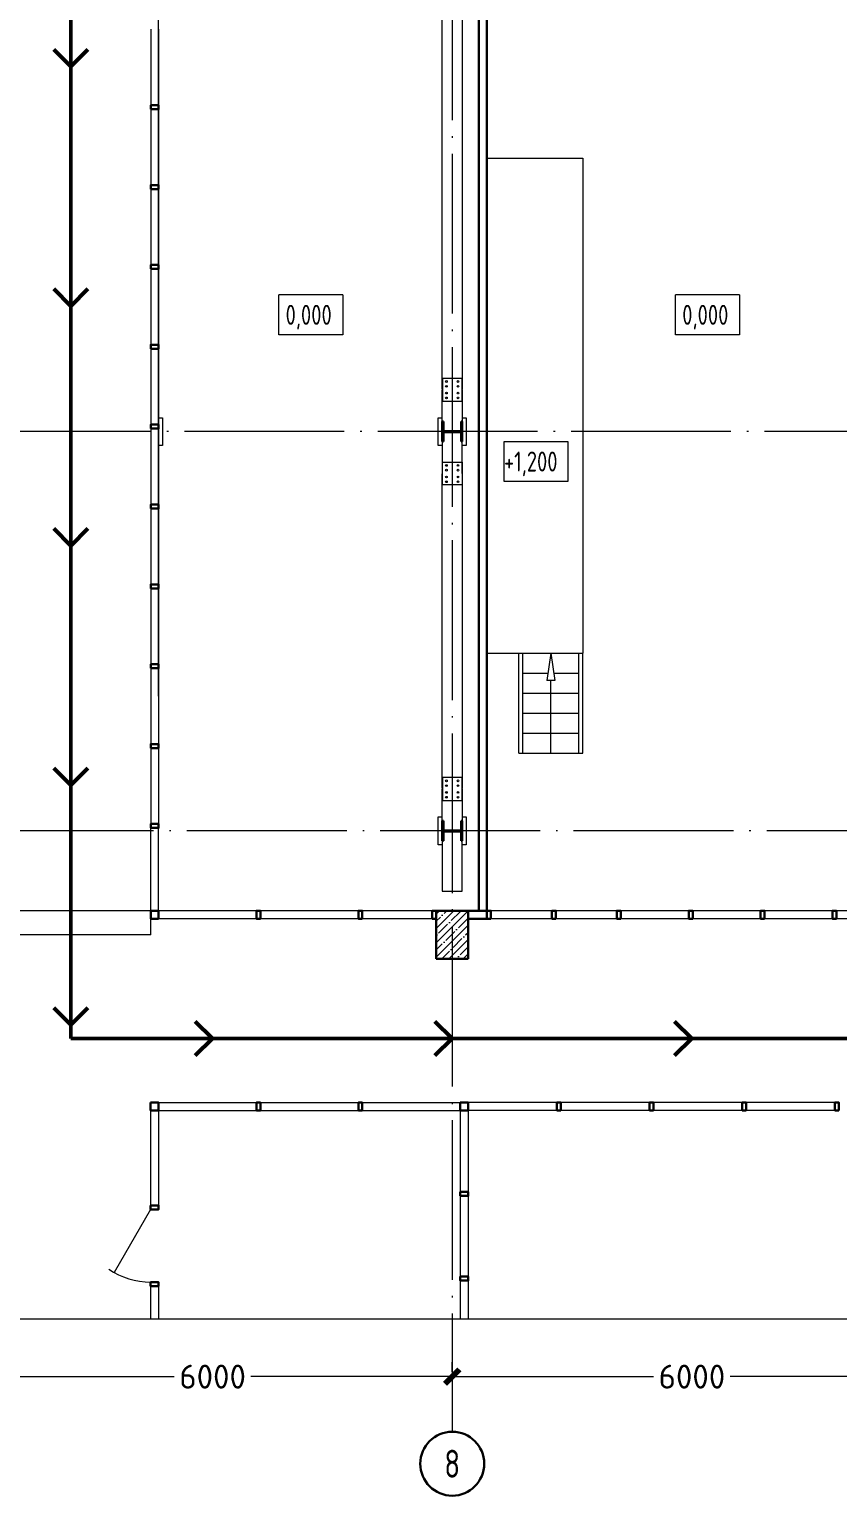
# Model space of a CAD drawing. Extents: x -965262 to 1142518, y -357520 to 71675.
# Drawn here: x -681501 to -671382, y -340597 to -322237 of the extents above; entities that cross this region are included whole.
import ezdxf

# ---------------------------------------------------------------- set-up
doc = ezdxf.new("R2010")
doc.units = 0
doc.header["$LTSCALE"] = 10
doc.linetypes.add('DOTE', pattern=[2.42, 2, -0.2, 0.02, -0.2])
doc.layers.get('0').update_dxf_attribs({"linetype": 'CONTINUOUS', "lineweight": 30})
doc.layers.get('Defpoints').update_dxf_attribs({"linetype": 'CONTINUOUS'})
doc.layers.add('DOTE', color=7, linetype='DOTE', lineweight=9)
doc.styles.add('GOST 2.304', font='isocpeur.ttf', dxfattribs={"width": 0.75, "height": 250})
doc.styles.get("Standard").update_dxf_attribs({"font": 'isocpeur.ttf', "height": 300})
doc.dimstyles.get("Standard").update_dxf_attribs({"dimscale": 100, "dimtxt": 300, "dimasz": 1.8, "dimexe": 1.8, "dimexo": 0.625, "dimgap": 0.9, "dimtad": 0, "dimdec": 0, "dimzin": 0, "dimdsep": 46, "dimtxsty": 'Standard', "dimblk": 'ARCHTICK', "dimcen": 0.9, "dimclrd": 256, "dimclre": 256, "dimclrt": 256, "dimadec": 0, "dimazin": 0, "dimtfac": 1, "dimtdec": 0, "dimtofl": 0, "dimtmove": 0, "dimatfit": 3, "dimfxl": 1, "dimtolj": 1, "dimtzin": 0, "dimlwd": 15, "dimlwe": 15, "dimarcsym": 0})

# ---------------------------------------------------------------- blocks, each defined once
blk = doc.blocks.new('_ArchTick')
at = {"color": 0, "linetype": 'ByBlock', "lineweight": 0, "const_width": 0.4}
blk.add_lwpolyline([(-0.5, -0.5), (0.5, 0.5)], dxfattribs=at)
blk = doc.blocks.new('*D2649')
at = {"lineweight": 15, "transparency": 16777216}
for p, q in [((-676207, -339045), (-676207, -338927)), ((-670207, -339045), (-670207, -338927)), ((-676207, -339107), (-673687, -339107)), ((-670207, -339107), (-672727, -339107))]:
    blk.add_line(p, q, dxfattribs=at)
at = {"layer": 'Defpoints', "color": 0, "lineweight": 30, "transparency": 16777216}
for p in [(-676207, -339107), (-676207, -339107), (-670207, -339107)]:
    blk.add_point(p, dxfattribs=at)
at = {"lineweight": 15, "transparency": 16777216, "xscale": 180, "yscale": 180, "zscale": 180, "rotation": 180}
blk.add_blockref('_ArchTick', (-676207, -339107), dxfattribs=at)
at = {"lineweight": 15, "transparency": 16777216, "xscale": 180, "yscale": 180, "zscale": 180}
blk.add_blockref('_ArchTick', (-670207, -339107), dxfattribs=at)
at = {"lineweight": 15, "transparency": 16777216, "insert": (-673207, -339107), "char_height": 300, "attachment_point": 5}
blk.add_mtext('\\A1;6000', dxfattribs=at)
blk = doc.blocks.new('*D2650')
at = {"lineweight": 15, "transparency": 16777216}
for p, q in [((-682207, -339045), (-682207, -338927)), ((-676207, -339045), (-676207, -338927)), ((-682207, -339107), (-679687, -339107)), ((-676207, -339107), (-678727, -339107))]:
    blk.add_line(p, q, dxfattribs=at)
at = {"layer": 'Defpoints', "color": 0, "lineweight": 30, "transparency": 16777216}
for p in [(-682207, -339107), (-682207, -339107), (-676207, -339107)]:
    blk.add_point(p, dxfattribs=at)
at = {"lineweight": 15, "transparency": 16777216, "xscale": 180, "yscale": 180, "zscale": 180, "rotation": 180}
blk.add_blockref('_ArchTick', (-682207, -339107), dxfattribs=at)
at = {"lineweight": 15, "transparency": 16777216, "xscale": 180, "yscale": 180, "zscale": 180}
blk.add_blockref('_ArchTick', (-676207, -339107), dxfattribs=at)
at = {"lineweight": 15, "transparency": 16777216, "insert": (-679207, -339107), "char_height": 300, "attachment_point": 5}
blk.add_mtext('\\A1;6000', dxfattribs=at)

msp = doc.modelspace()

# ---------------------------------------------------------------- hatches: boundary and pattern name
at = {"lineweight": 15}
h = msp.add_hatch(dxfattribs=at)
h.set_pattern_fill('ANSI35', color=256, scale=20, style=0)
h.set_pattern_definition([(45, (-663827.41, -348394.52), (-89.8026, 89.8026), []), (45, (-663737.6, -348394.52), (-89.8026, 89.8026), [158.75, -31.75, 0, -31.75])])
h.paths.add_polyline_path([(-676007.4, -333274.5), (-676407.4, -333274.5), (-676407.4, -333874.5), (-676007.4, -333874.5)])

# ---------------------------------------------------------------- linework, layer by layer
at = {"color": 6, "lineweight": 50}
for p, q in [((-680982.4, -306344.5, -3259.8), (-680982.4, -334874.5, -3259.8)), ((-680982.4, -322703, -3259.8), (-681195.3, -322488.2)), ((-680982.4, -322703, -3259.8), (-680769.5, -322488.2)), ((-680982.4, -325703, -3259.8), (-681195.3, -325488.2)), ((-680982.4, -325703, -3259.8), (-680769.5, -325488.2)), ((-680982.4, -328703, -3259.8), (-681195.3, -328488.2)), ((-680982.4, -328703, -3259.8), (-680769.5, -328488.2)), ((-680982.4, -331703, -3259.8), (-681195.3, -331488.2)), ((-680982.4, -331703, -3259.8), (-680769.5, -331488.2)), ((-680982.4, -334703, -3259.8), (-681195.3, -334488.2)), ((-680982.4, -334703, -3259.8), (-680769.5, -334488.2)), ((-679209.3, -334874.5, -3318.5), (-679424.2, -334661.6, -58.7)), ((-676209.3, -334874.5, -3318.5), (-676424.2, -334661.6, -58.7)), ((-673209.3, -334874.5, -3318.5), (-673424.2, -334661.6, -58.7)), ((-668942.1, -334874.5, -3658.2), (-680982.4, -334874.5, -3259.8)), ((-679209.3, -334874.5, -3318.5), (-679424.2, -335087.4, -58.7)), ((-676209.3, -334874.5, -3318.5), (-676424.2, -335087.4, -58.7)), ((-673209.3, -334874.5, -3318.5), (-673424.2, -335087.4, -58.7))]:
    msp.add_line(p, q, dxfattribs=at)
at = {"color": 30, "lineweight": 30}
for p, q in [((-675872.4, -320774.5, -3259.8), (-675872.4, -333274.5, -3259.8)), ((-675772.4, -333274.5, -3259.8), (-675772.4, -320774.5, -3259.8))]:
    msp.add_line(p, q, dxfattribs=at)
at = {"lineweight": 15}
for p, q in [((-679882.4, -330587, -3259.8), (-679882.4, -321399.5, -3259.8)), ((-676332.4, -326744.5, -3259.8), (-676332.4, -321804.5, -3259.8)), ((-676082.4, -321804.5, -3259.8), (-676082.4, -326744.5, -3259.8)), ((-675772.4, -323849.5, -3259.8), (-674572.4, -323849.5, -3259.8)), ((-674572.4, -323849.5, -3259.8), (-674572.4, -330049.5, -3259.8)), ((-678378.3, -326062.7), (-678378.3, -325562.7)), ((-677578.3, -325562.7), (-678378.3, -325562.7)), ((-677578.3, -325562.7), (-677578.3, -326062.7)), ((-673412.9, -326062.7), (-673412.9, -325562.7)), ((-672612.9, -325562.7), (-673412.9, -325562.7)), ((-672612.9, -325562.7), (-672612.9, -326062.7)), ((-677578.3, -326062.7), (-678378.3, -326062.7)), ((-672612.9, -326062.7), (-673412.9, -326062.7)), ((-676329.9, -326607, -3259.8), (-676329.9, -326892, -3259.8)), ((-676084.9, -326607, -3259.8), (-676329.9, -326607, -3259.8)), ((-676084.9, -326892, -3259.8), (-676084.9, -326607, -3259.8)), ((-676329.9, -326744.5, -3259.8), (-676332.4, -326744.5, -3259.8)), ((-676332.4, -327149.5, -3259.8), (-676332.4, -326749.5, -3259.8)), ((-676329.9, -326749.5, -3259.8), (-676332.4, -326749.5, -3259.8)), ((-676082.4, -326744.5, -3259.8), (-676084.9, -326744.5, -3259.8)), ((-676082.4, -326749.5, -3259.8), (-676084.9, -326749.5, -3259.8)), ((-676082.4, -326749.5, -3259.8), (-676082.4, -327149.5, -3259.8)), ((-676329.9, -326892, -3259.8), (-676084.9, -326892, -3259.8)), ((-679882.4, -327099.5, -3259.8), (-679832.4, -327099.5, -3259.8)), ((-679832.4, -327099.5, -3259.8), (-679832.4, -327449.5, -3259.8)), ((-676382.4, -327449.5, -3259.8), (-676382.4, -327099.5, -3259.8)), ((-676382.4, -327099.5, -3259.8), (-676332.4, -327099.5, -3259.8)), ((-676082.4, -327099.5, -3259.8), (-676032.4, -327099.5, -3259.8)), ((-676032.4, -327099.5, -3259.8), (-676032.4, -327449.5, -3259.8)), ((-679832.4, -327449.5, -3259.8), (-679882.4, -327449.5, -3259.8)), ((-676332.4, -327449.5, -3259.8), (-676382.4, -327449.5, -3259.8)), ((-676332.4, -327399.5, -3259.8), (-676332.4, -327799.5, -3259.8)), ((-676082.4, -327799.5, -3259.8), (-676082.4, -327399.5, -3259.8)), ((-676032.4, -327449.5, -3259.8), (-676082.4, -327449.5, -3259.8)), ((-675559.2, -327399.9), (-674759.2, -327399.9)), ((-675559.2, -327899.9), (-675559.2, -327399.9)), ((-674759.2, -327399.9), (-674759.2, -327899.9)), ((-676329.9, -327942, -3259.8), (-676329.9, -327657, -3259.8)), ((-676329.9, -327657, -3259.8), (-676084.9, -327657, -3259.8)), ((-676084.9, -327657, -3259.8), (-676084.9, -327942, -3259.8)), ((-676332.4, -327799.5, -3259.8), (-676329.9, -327799.5, -3259.8)), ((-676332.4, -331744.5, -3259.8), (-676332.4, -327804.5, -3259.8)), ((-676332.4, -327804.5, -3259.8), (-676329.9, -327804.5, -3259.8)), ((-676084.9, -327799.5, -3259.8), (-676082.4, -327799.5, -3259.8)), ((-676084.9, -327804.5, -3259.8), (-676082.4, -327804.5, -3259.8)), ((-676082.4, -327804.5, -3259.8), (-676082.4, -331744.5, -3259.8)), ((-674759.2, -327899.9), (-675559.2, -327899.9)), ((-676084.9, -327942, -3259.8), (-676329.9, -327942, -3259.8)), ((-675772.4, -330049.5, -3259.8), (-674572.4, -330049.5, -3259.8)), ((-675372.4, -331299.5, -3259.8), (-675372.4, -330049.5, -3259.8)), ((-675322.4, -331299.5, -3259.8), (-675322.4, -330049.5, -3259.8)), ((-674972.4, -330049.5, -3259.8), (-675021.4, -330388.8, -3259.8)), ((-674972.4, -330049.5, -3259.8), (-674923.4, -330388.8, -3259.8)), ((-674622.4, -331299.5, -3259.8), (-674622.4, -330049.5, -3259.8)), ((-674572.4, -331299.5, -3259.8), (-674572.4, -330049.5, -3259.8)), ((-675322.4, -330299.5, -3259.8), (-675008.5, -330299.5, -3259.8)), ((-674936.3, -330299.5, -3259.8), (-674622.4, -330299.5, -3259.8)), ((-674923.4, -330388.8, -3259.8), (-675021.4, -330388.8, -3259.8)), ((-674972.4, -331299.5, -3259.8), (-674972.4, -330388.8, -3259.8)), ((-675322.4, -330549.5, -3259.8), (-674622.4, -330549.5, -3259.8)), ((-675322.4, -330799.5, -3259.8), (-674622.4, -330799.5, -3259.8)), ((-675322.4, -331049.5, -3259.8), (-674622.4, -331049.5, -3259.8)), ((-675372.4, -331299.5, -3259.8), (-674572.4, -331299.5, -3259.8)), ((-676329.9, -331744.5, -3259.8), (-676332.4, -331744.5, -3259.8)), ((-676332.4, -332149.5, -3259.8), (-676332.4, -331749.5, -3259.8)), ((-676329.9, -331749.5, -3259.8), (-676332.4, -331749.5, -3259.8)), ((-676329.9, -331607, -3259.8), (-676329.9, -331892, -3259.8)), ((-676084.9, -331607, -3259.8), (-676329.9, -331607, -3259.8)), ((-676084.9, -331892, -3259.8), (-676084.9, -331607, -3259.8)), ((-676082.4, -331744.5, -3259.8), (-676084.9, -331744.5, -3259.8)), ((-676082.4, -331749.5, -3259.8), (-676084.9, -331749.5, -3259.8)), ((-676082.4, -331749.5, -3259.8), (-676082.4, -332149.5, -3259.8)), ((-676329.9, -331892, -3259.8), (-676084.9, -331892, -3259.8)), ((-676382.4, -332449.5, -3259.8), (-676382.4, -332099.5, -3259.8)), ((-676382.4, -332099.5, -3259.8), (-676332.4, -332099.5, -3259.8)), ((-676082.4, -332099.5, -3259.8), (-676032.4, -332099.5, -3259.8)), ((-676032.4, -332099.5, -3259.8), (-676032.4, -332449.5, -3259.8)), ((-676332.4, -332449.5, -3259.8), (-676382.4, -332449.5, -3259.8)), ((-676332.4, -332399.5, -3259.8), (-676332.4, -333027, -3259.8)), ((-676082.4, -333027, -3259.8), (-676082.4, -332399.5, -3259.8)), ((-676032.4, -332449.5, -3259.8), (-676082.4, -332449.5, -3259.8)), ((-676332.4, -333027, -3259.8), (-676082.4, -333027, -3259.8)), ((-676007.4, -333274.5, -3259.8), (-682007.8, -333274.5, -3259.8)), ((-679982.4, -333574.5, -3259.8), (-679982.4, -333274.5, -3259.8)), ((-679982.4, -333574.5, -3259.8), (-682007.8, -333574.5, -3259.8))]:
    msp.add_line(p, q, dxfattribs=at)
at = {"color": 3, "lineweight": 15}
for p, q in [((-679982.4, -322237, -3259.8), (-679982.4, -323187, -3259.8)), ((-679882.4, -322237, -3259.8), (-679882.4, -323187, -3259.8)), ((-679982.4, -323237, -3259.8), (-679982.4, -324187, -3259.8)), ((-679882.4, -323237, -3259.8), (-679882.4, -324187, -3259.8)), ((-679982.4, -324237, -3259.8), (-679982.4, -325187, -3259.8)), ((-679882.4, -324237, -3259.8), (-679882.4, -325187, -3259.8)), ((-679982.4, -325237, -3259.8), (-679982.4, -326187, -3259.8)), ((-679882.4, -325237, -3259.8), (-679882.4, -326187, -3259.8)), ((-679982.4, -326237, -3259.8), (-679982.4, -327187, -3259.8)), ((-679882.4, -326237, -3259.8), (-679882.4, -327187, -3259.8)), ((-679982.4, -327237, -3259.8), (-679982.4, -328187, -3259.8)), ((-679882.4, -327237, -3259.8), (-679882.4, -328187, -3259.8)), ((-679982.4, -328237, -3259.8), (-679982.4, -329187, -3259.8)), ((-679882.4, -328237, -3259.8), (-679882.4, -329187, -3259.8)), ((-679982.4, -329237, -3259.8), (-679982.4, -330187, -3259.8)), ((-679882.4, -329237, -3259.8), (-679882.4, -330187, -3259.8)), ((-679982.4, -330237, -3259.8), (-679982.4, -331187, -3259.8)), ((-679882.4, -330237, -3259.8), (-679882.4, -331187, -3259.8)), ((-679982.4, -331237, -3259.8), (-679982.4, -332187, -3259.8)), ((-679882.4, -331237, -3259.8), (-679882.4, -332187, -3259.8)), ((-679982.4, -333274.5, -3259.8), (-679982.4, -332237, -3259.8)), ((-679882.4, -333274.5, -3259.8), (-679882.4, -332237, -3259.8)), ((-676407.4, -333274.5, -9954.4), (-679982.4, -333274.5, -3259.8)), ((-676407.4, -333374.5, -9954.4), (-679982.4, -333374.5, -3259.8)), ((-670907.4, -333274.5, -12370.1), (-675772.4, -333274.5, -3259.8)), ((-670907.4, -333374.5, -12370.1), (-675772.4, -333374.5, -3259.8)), ((-679982.8, -335774.5, -3259.8), (-679982.8, -336964.1, -3259.8)), ((-679882.8, -335674.5, -4711.1), (-678657.8, -335674.5, -4711.1)), ((-679882.8, -335774.5, -3259.8), (-679882.8, -336964.1, -3259.8)), ((-679882.8, -335774.5, -4711.1), (-678657.8, -335774.5, -4711.1)), ((-678607.8, -335674.5, -4711.1), (-677382.8, -335674.5, -4711.1)), ((-678607.8, -335774.5, -4711.1), (-677382.8, -335774.5, -4711.1)), ((-677332.8, -335674.5, -4711.1), (-676107.8, -335674.5, -4711.1)), ((-677332.8, -335774.5, -4711.1), (-676107.8, -335774.5, -4711.1)), ((-676107.8, -335774.5, -3259.8), (-676107.8, -336794.5, -1469.8)), ((-674897.4, -335674.5, -4711.1), (-676007.8, -335674.5, -4711.1)), ((-674897.4, -335774.5, -4711.1), (-676007.8, -335774.5, -4711.1)), ((-676007.8, -335774.5, -3259.8), (-676007.8, -336794.5, -1469.8)), ((-673737.4, -335674.5, -4711.1), (-674847.4, -335674.5, -4711.1)), ((-673737.4, -335774.5, -4711.1), (-674847.4, -335774.5, -4711.1)), ((-672577.4, -335674.5, -4711.1), (-673687.4, -335674.5, -4711.1)), ((-672577.4, -335774.5, -4711.1), (-673687.4, -335774.5, -4711.1)), ((-671417.4, -335674.5, -4711.1), (-672527.4, -335674.5, -4711.1)), ((-671417.4, -335774.5, -4711.1), (-672527.4, -335774.5, -4711.1)), ((-676107.8, -336844.5, -1382.1), (-676107.8, -337854.5, 390.4)), ((-676007.8, -336844.5, -1382.1), (-676007.8, -337854.5, 390.4)), ((-679982.8, -337014.1, -3259.8), (-680437.8, -337802.2, -3259.8)), ((-679982.8, -337974.1, -3259.8), (-679982.8, -338387.7, -2755.3)), ((-679882.8, -337974.1, -3259.8), (-679882.8, -338387.7, -2755.3)), ((-676107.8, -337904.5, 478.1), (-676107.8, -338387.7, 1326.1)), ((-676007.8, -337904.5, 478.1), (-676007.8, -338387.7, 1326.1))]:
    msp.add_line(p, q, dxfattribs=at)
at = {"lineweight": 30}
for p, q in [((-676332.4, -327149.5, -3259.8), (-676332.4, -327399.5, -3259.8)), ((-676318.4, -327149.5, -3259.8), (-676332.4, -327149.5, -3259.8)), ((-676318.4, -327250, -3259.8), (-676318.4, -327149.5, -3259.8)), ((-676096.4, -327149.5, -3259.8), (-676096.4, -327250, -3259.8)), ((-676082.4, -327149.5, -3259.8), (-676096.4, -327149.5, -3259.8)), ((-676082.4, -327399.5, -3259.8), (-676082.4, -327149.5, -3259.8)), ((-676318.4, -327399.5, -3259.8), (-676318.4, -327299, -3259.8)), ((-676116.4, -327270, -3259.8), (-676298.4, -327270, -3259.8)), ((-676298.4, -327279, -3259.8), (-676116.4, -327279, -3259.8)), ((-676096.4, -327299, -3259.8), (-676096.4, -327399.5, -3259.8)), ((-676332.4, -327399.5, -3259.8), (-676318.4, -327399.5, -3259.8)), ((-676096.4, -327399.5, -3259.8), (-676082.4, -327399.5, -3259.8)), ((-676332.4, -332149.5, -3259.8), (-676332.4, -332399.5, -3259.8)), ((-676318.4, -332149.5, -3259.8), (-676332.4, -332149.5, -3259.8)), ((-676318.4, -332250, -3259.8), (-676318.4, -332149.5, -3259.8)), ((-676318.4, -332399.5, -3259.8), (-676318.4, -332299, -3259.8)), ((-676116.4, -332270, -3259.8), (-676298.4, -332270, -3259.8)), ((-676298.4, -332279, -3259.8), (-676116.4, -332279, -3259.8)), ((-676096.4, -332149.5, -3259.8), (-676096.4, -332250, -3259.8)), ((-676082.4, -332149.5, -3259.8), (-676096.4, -332149.5, -3259.8)), ((-676096.4, -332299, -3259.8), (-676096.4, -332399.5, -3259.8)), ((-676082.4, -332399.5, -3259.8), (-676082.4, -332149.5, -3259.8)), ((-676332.4, -332399.5, -3259.8), (-676318.4, -332399.5, -3259.8)), ((-676096.4, -332399.5, -3259.8), (-676082.4, -332399.5, -3259.8)), ((-676407.4, -333274.5, -3259.8), (-676407.4, -333874.5, -3259.8)), ((-676007.4, -333274.5, -3259.8), (-676407.4, -333274.5, -3259.8)), ((-676007.4, -333874.5, -3259.8), (-676007.4, -333274.5, -3259.8)), ((-676407.4, -333874.5, -3259.8), (-676007.4, -333874.5, -3259.8))]:
    msp.add_line(p, q, dxfattribs=at)
at = {"lineweight": 0}
for p, q in [((-676101.2, -327263, -3259.8), (-676313.6, -327263, -3259.8)), ((-676313.6, -327286, -3259.8), (-676101.2, -327286, -3259.8)), ((-676101.2, -332263, -3259.8), (-676313.6, -332263, -3259.8)), ((-676313.6, -332286, -3259.8), (-676101.2, -332286, -3259.8))]:
    msp.add_line(p, q, dxfattribs=at)
at = {"color": 30}
msp.add_line((-675872.4, -333274.5, -3259.8), (-675772.4, -333274.5, -3259.8), dxfattribs=at)
at = {"color": 0, "lineweight": 5}
msp.add_lwpolyline([(-691781.7, -299595.4), (-661072.4, -299595.4), (-661072.4, -338387.7), (-691781.7, -338387.7)], close=True, dxfattribs=at)
at = {"color": 3}
for points, elevation in [([(-679982.4, -323237), (-679982.4, -323187), (-679882.4, -323187), (-679882.4, -323237)], -3259.8), ([(-679982.4, -324237), (-679982.4, -324187), (-679882.4, -324187), (-679882.4, -324237)], -3259.8), ([(-679982.4, -325237), (-679982.4, -325187), (-679882.4, -325187), (-679882.4, -325237)], -3259.8), ([(-679982.4, -326237), (-679982.4, -326187), (-679882.4, -326187), (-679882.4, -326237)], -3259.8), ([(-679982.4, -327237), (-679982.4, -327187), (-679882.4, -327187), (-679882.4, -327237)], -3259.8), ([(-679982.4, -328237), (-679982.4, -328187), (-679882.4, -328187), (-679882.4, -328237)], -3259.8), ([(-679982.4, -329237), (-679982.4, -329187), (-679882.4, -329187), (-679882.4, -329237)], -3259.8), ([(-679982.4, -330237), (-679982.4, -330187), (-679882.4, -330187), (-679882.4, -330237)], -3259.8), ([(-679982.4, -331237), (-679982.4, -331187), (-679882.4, -331187), (-679882.4, -331237)], -3259.8), ([(-679982.4, -332237), (-679982.4, -332187), (-679882.4, -332187), (-679882.4, -332237)], -3259.8), ([(-679882.4, -333374.5), (-679982.4, -333374.5), (-679982.4, -333274.5), (-679882.4, -333274.5)], -3259.8), ([(-678607.8, -333374.5), (-678657.8, -333374.5), (-678657.8, -333274.5), (-678607.8, -333274.5)], -3259.8), ([(-677332.8, -333374.5), (-677382.8, -333374.5), (-677382.8, -333274.5), (-677332.8, -333274.5)], -3259.8), ([(-676407.4, -333374.5), (-676457.4, -333374.5), (-676457.4, -333274.5), (-676407.4, -333274.5)], -9954.4), ([(-675722.4, -333374.5), (-675772.4, -333374.5), (-675772.4, -333274.5), (-675722.4, -333274.5)], -3259.8), ([(-674909.9, -333374.5), (-674959.9, -333374.5), (-674959.9, -333274.5), (-674909.9, -333274.5)], -3259.8), ([(-674097.4, -333374.5), (-674147.4, -333374.5), (-674147.4, -333274.5), (-674097.4, -333274.5)], -3259.8), ([(-673197.4, -333374.5), (-673247.4, -333374.5), (-673247.4, -333274.5), (-673197.4, -333274.5)], -3259.8), ([(-672297.4, -333374.5), (-672347.4, -333374.5), (-672347.4, -333274.5), (-672297.4, -333274.5)], -3259.8), ([(-671397.4, -333374.5), (-671447.4, -333374.5), (-671447.4, -333274.5), (-671397.4, -333274.5)], -3259.8), ([(-679982.8, -335674.5), (-679982.8, -335774.5), (-679882.8, -335774.5), (-679882.8, -335674.5)], -3259.8), ([(-678607.8, -335774.5), (-678657.8, -335774.5), (-678657.8, -335674.5), (-678607.8, -335674.5)], -3259.8), ([(-677332.8, -335774.5), (-677382.8, -335774.5), (-677382.8, -335674.5), (-677332.8, -335674.5)], -3259.8), ([(-676107.8, -335674.5), (-676107.8, -335774.5), (-676007.8, -335774.5), (-676007.8, -335674.5)], -3259.8), ([(-674847.4, -335774.5), (-674897.4, -335774.5), (-674897.4, -335674.5), (-674847.4, -335674.5)], -3259.8), ([(-673687.4, -335774.5), (-673737.4, -335774.5), (-673737.4, -335674.5), (-673687.4, -335674.5)], -3259.8), ([(-672527.4, -335774.5), (-672577.4, -335774.5), (-672577.4, -335674.5), (-672527.4, -335674.5)], -3259.8), ([(-671367.4, -335774.5), (-671417.4, -335774.5), (-671417.4, -335674.5), (-671367.4, -335674.5)], -3259.8), ([(-676107.8, -336844.5), (-676107.8, -336794.5), (-676007.8, -336794.5), (-676007.8, -336844.5)], 2268.1), ([(-679982.8, -336964.1), (-679982.8, -337014.1), (-679882.8, -337014.1), (-679882.8, -336964.1)], -3259.8), ([(-679982.8, -337924.1), (-679982.8, -337974.1), (-679882.8, -337974.1), (-679882.8, -337924.1)], -3259.8), ([(-676107.8, -337854.5), (-676107.8, -337904.5), (-676007.8, -337904.5), (-676007.8, -337854.5)], 2268.1)]:
    msp.add_lwpolyline(points, close=True, dxfattribs=dict(at, elevation=elevation))
at = {"color": 1, "elevation": -3259.8}
msp.add_lwpolyline([(-675772.4, -333374.5), (-676007.4, -333374.5), (-676007.4, -333274.5), (-675772.4, -333274.5)], close=True, dxfattribs=at)
at = {"lineweight": 15}
for centre in [(-676279.9, -326647, -3259.8), (-676279.9, -326707, -3259.8), (-676279.9, -326792, -3259.8), (-676134.9, -326647, -3259.8), (-676134.9, -326707, -3259.8), (-676134.9, -326792, -3259.8), (-676279.9, -326852, -3259.8), (-676134.9, -326852, -3259.8), (-676279.9, -327697, -3259.8), (-676134.9, -327697, -3259.8), (-676279.9, -327757, -3259.8), (-676279.9, -327842, -3259.8), (-676279.9, -327902, -3259.8), (-676134.9, -327757, -3259.8), (-676134.9, -327842, -3259.8), (-676134.9, -327902, -3259.8), (-676279.9, -331647, -3259.8), (-676279.9, -331707, -3259.8), (-676134.9, -331647, -3259.8), (-676134.9, -331707, -3259.8), (-676279.9, -331792, -3259.8), (-676279.9, -331852, -3259.8), (-676134.9, -331792, -3259.8), (-676134.9, -331852, -3259.8)]:
    msp.add_circle(centre, 11, dxfattribs=at)
at = {"lineweight": 30}
for centre, start, end in [((-676298.4, -327250, -3259.8), 180, 270), ((-676298.4, -327299, -3259.8), 90, 180), ((-676116.4, -327250, -3259.8), 270, 0), ((-676116.4, -327299, -3259.8), 0, 90), ((-676298.4, -332250, -3259.8), 180, 270), ((-676298.4, -332299, -3259.8), 90, 180), ((-676116.4, -332250, -3259.8), 270, 0), ((-676116.4, -332299, -3259.8), 0, 90)]:
    msp.add_arc(centre, 20, start, end, dxfattribs=at)
at = {"color": 3, "lineweight": 15}
msp.add_arc((-679982.8, -337014.1, -3259.8), 910, 235, 270, dxfattribs=at)
at = {"layer": 'DOTE', "ltscale": 100, "extrusion": (0, -1, 0)}
msp.add_line((-676207.4, -299595.4, -4711.1), (-676207.4, -339797.4, -4711.1), dxfattribs=at)
at = {"layer": 'DOTE', "ltscale": 100}
for p, q in [((-670298.5, -327274.5, -4711.1), (-693022.3, -327274.5, -4711.1)), ((-670268.3, -332274.5, -4711.1), (-691781.7, -332274.5, -3477.1))]:
    msp.add_line(p, q, dxfattribs=at)
at = {"layer": 'DOTE', "linetype": 'Continuous', "lineweight": 30}
msp.add_circle((-676207.4, -340197.4, -1451.3), 400, dxfattribs=at)

# ---------------------------------------------------------------- texts
at = {"lineweight": 0, "style": 'GOST 2.304', "width": 0.75}
for s, p in [('0,000', (-678293.7, -325936.7)), ('0,000', (-673328.3, -325936.7)), ('+1,200', (-675559.6, -327773.9))]:
    msp.add_text(s, height=250, dxfattribs=at).set_placement(p)
at = {"layer": 'DOTE', "linetype": 'Continuous', "lineweight": 30, "ltscale": 100, "insert": (-676207.4, -340197.4, -1451.3), "char_height": 350, "width": 800, "attachment_point": 5, "style": 'GOST 2.304'}
msp.add_mtext('8', dxfattribs=at)

# ---------------------------------------------------------------- dimensions: what is measured, and where the dimension line sits
at = {"lineweight": 15}
for base, p1, p2, picture, middle in [((-682207.4, -339107), (-676207.4, -339107), (-682207.4, -339107), '*D2650', (-679207.4, -339107)), ((-676207.4, -339107), (-670207.4, -339107), (-676207.4, -339107), '*D2649', (-673207.4, -339107))]:
    dim = msp.add_linear_dim(base=base, p1=p1, p2=p2, dimstyle='Standard', dxfattribs=at)
    dim.commit()
    dim.dimension.update_dxf_attribs({"geometry": picture, "text_midpoint": middle})

doc.saveas('drawing.dxf')
